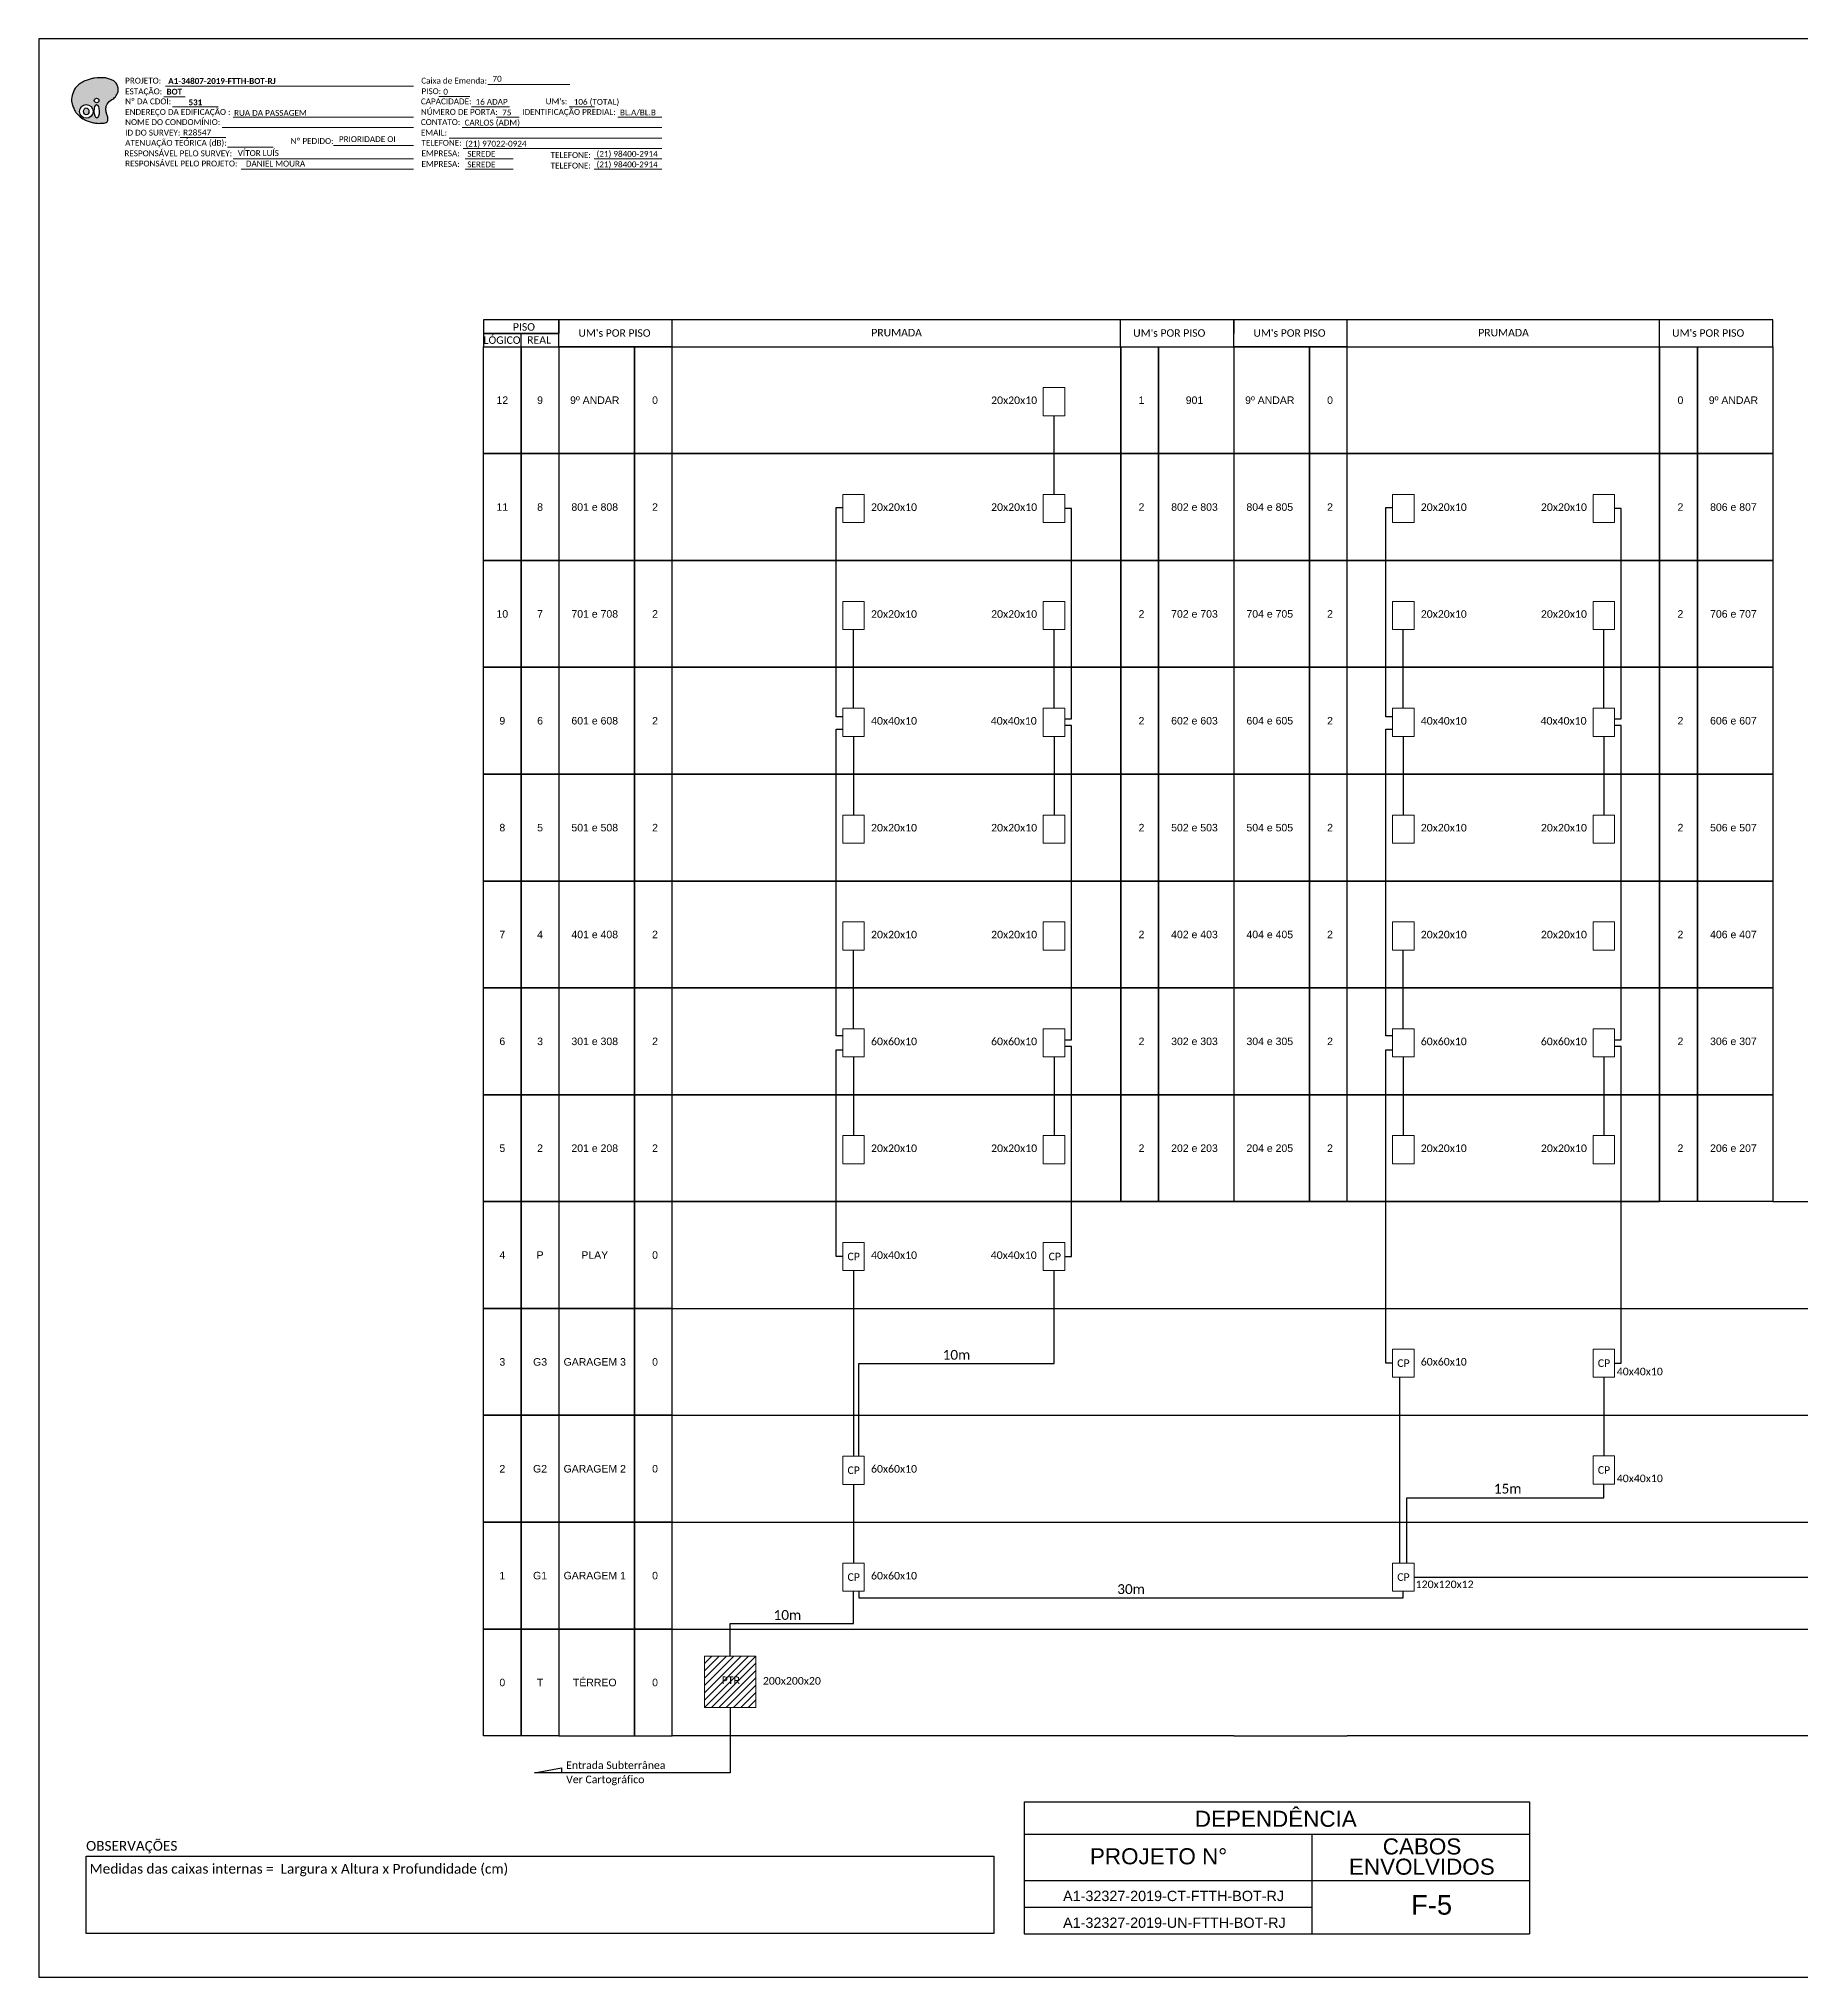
# Model space of a CAD drawing. Extents: x 1774 to 4535, y 448 to 1042.
# Drawn here: x 2735 to 3275, y 448 to 1042 of the extents above; entities that cross this region are included whole.
import ezdxf
from ezdxf.enums import TextEntityAlignment as Align

# ---------------------------------------------------------------- set-up
doc = ezdxf.new("R2010")
doc.units = 0
doc.layers.add('Notas', color=7, linetype='Continuous')
doc.styles.add('ARIAL', font='')
doc.styles.add('NORMOGRAFO', font='')
doc.styles.add('WMF-Calibri0', font='calibri.ttf')
doc.styles.add('WMF-Calibri1', font='calibrib.ttf')
doc.styles.get('ARIAL').set_extended_font_data('Arial')
doc.styles.get('NORMOGRAFO').set_extended_font_data('Arial')

# ---------------------------------------------------------------- blocks, each defined once
blk = doc.blocks.new('OI')
h = blk.add_hatch(color=40)
edge = h.paths.add_edge_path()
edge.add_spline(control_points=[(4.35, -0.67), (3.92, -0.99), (3.26, -1.5), (2.81, -2.59), (2.9, -3.5), (3.06, -4.27), (3.31, -4.85), (3.37, -5.39), (3.4, -5.88), (3.2, -6.4), (2.54, -6.61), (1.65, -6.63), (0.55, -6.67), (-0.56, -6.42), (-1.61, -6.14), (-2.77, -5.61), (-3.92, -4.77), (-4.89, -3.7), (-5.34, -2.65), (-5.6, -1.94), (-5.85, -0.96), (-5.71, 0.47), (-5.1, 2.02), (-4.14, 3.02), (-3.3, 3.61), (-2.37, 4.16), (-1.36, 4.44), (-0.56, 4.7), (0.79, 4.85), (2.24, 4.97), (3.79, 4.57), (4.67, 4.21), (5.44, 3.65), (5.76, 2.99), (6.03, 2.21), (6.01, 1.46), (5.72, 0.64), (5.31, 0.08), (4.88, -0.38), (4.51, -0.55), (4.35, -0.67)], knot_values=[0, 0, 0, 0, 1.60434, 2.417191, 3.427595, 4.282808, 4.776746, 5.304182, 5.888771, 6.258406, 6.858137, 7.79129, 8.986195, 10.124242, 11.187857, 12.242908, 13.953784, 15.414161, 16.515391, 17.349188, 17.675853, 19.552021, 21.515531, 22.568638, 23.63245, 24.621084, 25.782718, 26.745347, 27.142653, 29.870543, 31.004649, 31.921532, 32.709589, 33.801391, 34.042471, 35.192333, 35.971461, 36.628871, 37.254359, 37.836911, 37.836911, 37.836911, 37.836911], degree=3, periodic=1)
h.paths.add_polyline_path([(1.13, -0.87, -1), (-0.04, -0.87, -1)], flags=16)
edge = h.paths.add_edge_path(flags=16)
edge.add_ellipse((0.56, -3.59), major_axis=(-0.02, 1.71), ratio=0.361305, start_angle=0, end_angle=360)
h.paths.add_polyline_path([(-0.36, -3.62, -1), (-3.8, -3.62, -1)], flags=16)
edge = h.paths.add_edge_path(flags=0)
edge.add_ellipse((-2.08, -3.62), major_axis=(0, 0.885), ratio=0.758294, start_angle=0, end_angle=360)
at = {"color": 40}
for centre, radius in [((-2.08, -3.62), 1.72), ((0.54, -0.87), 0.587)]:
    blk.add_circle(centre, radius, dxfattribs=at)
blk.add_ellipse((-2.08, -3.62), major_axis=(0, 0.885), ratio=0.758294, start_param=-3.141592653589792, end_param=3.141592653589792, dxfattribs=at)
blk.add_ellipse((0.56, -3.59), major_axis=(-0.02, 1.71), ratio=0.361305, dxfattribs=at)
at = {"color": 40, "start_tangent": (-0.800898, -0.598801), "end_tangent": (-0.800898, -0.598801)}
blk.add_spline([(4.35, -0.67), (3.2, -1.78), (2.9, -2.54), (2.92, -3.55), (3.12, -4.38), (3.28, -4.85), (3.37, -5.37), (3.35, -5.95), (3.2, -6.29), (2.66, -6.55), (1.73, -6.63), (0.54, -6.62), (-0.58, -6.41), (-1.6, -6.11), (-2.56, -5.67), (-3.95, -4.67), (-4.89, -3.56), (-5.37, -2.56), (-5.64, -1.78), (-5.72, -1.46), (-5.63, 0.42), (-4.84, 2.22), (-4.13, 2.99), (-3.27, 3.62), (-2.4, 4.09), (-1.3, 4.47), (-0.37, 4.72), (0.02, 4.77), (2.75, 4.8), (3.85, 4.53), (4.69, 4.16), (5.31, 3.68), (5.85, 2.73), (5.93, 2.5), (5.94, 1.35), (5.67, 0.62), (5.29, 0.08), (4.84, -0.36), (4.35, -0.67)], degree=3, dxfattribs=at)
blk = doc.blocks.new('new block')
at = {"color": 7, "lineweight": 0}
for points in [[(38.38, -17.76), (44.92, -17.76)], [(38.89, -14.48), (114.86, -14.48)], [(122.66, -17.72), (132.14, -17.72)], [(137.7, -13.99), (162.84, -13.99)], [(41.04, -20.83), (54.98, -20.83)], [(132.71, -20.83), (144.33, -20.83)], [(162.65, -20.83), (170.32, -20.83)], [(56.2, -27.18), (114.86, -27.18)], [(59.61, -24.07), (114.86, -24.07)], [(129.82, -27.18), (191.05, -27.18)], [(140.29, -24.07), (147.24, -24.07)], [(177.47, -24.07), (191.02, -24.07)], [(43.36, -30.25), (57.3, -30.25)], [(57.89, -33.21), (71.84, -33.21)], [(90.34, -32.66), (114.84, -32.66)], [(125.78, -30.42), (191.05, -30.42)], [(130.07, -33.66), (191.05, -33.66)], [(59.61, -36.77), (114.86, -36.77)], [(62.1, -40.01), (114.86, -40.01)], [(130.68, -36.77), (145.48, -36.77)], [(130.68, -40.01), (145.48, -40.01)], [(170.28, -36.77), (191.05, -36.77)], [(170.28, -40.01), (191.05, -40.01)]]:
    blk.add_lwpolyline(points, dxfattribs=at)
at = {"color": 7, "xscale": 1.213923925163967, "yscale": 1.213923925163967, "zscale": 1.213923925163967, "rotation": 0.1532896023949059}
blk.add_blockref('OI', (17.09, -17.86), dxfattribs=at)
at = {"color": 7, "lineweight": 0, "style": 'WMF-Calibri0'}
for s, height, p in [('Caixa de Emenda:', 1.7927, (117.25, -13.74)), ('PROJETO:', 1.793, (26.49, -13.74)), ('ESTAÇÃO:', 1.793, (26.49, -17.02)), ('PISO:', 1.793, (117.32, -16.97)), ('Nº DA CDOI:', 1.7927, (26.49, -20.09)), ('ENDEREÇO DA EDIFICAÇÃO :', 1.7927, (26.49, -23.32)), ('CAPACIDADE:', 1.7927, (117.14, -20.09)), ('NÚMERO DE PORTA:', 1.7927, (117.14, -23.32)), ('IDENTIFICAÇÃO PREDIAL:', 1.7927, (148.22, -23.32)), ("UM's:", 1.793, (155.38, -20.09)), ('NOME DO CONDOMÍNIO:', 1.7927, (26.49, -26.44)), ('ID DO SURVEY:', 1.7927, (26.49, -29.67)), ('CONTATO:', 1.793, (117.14, -26.44)), ('EMAIL:', 1.793, (117.14, -29.67)), ('RESPONSÁVEL PELO SURVEY:', 1.7927, (26.25, -36.02)), ('ATENUAÇÃO TEÓRICA (dB):', 1.7927, (26.49, -32.79)), ('Nº PEDIDO:', 1.793, (77.2, -32.23)), ('TELEFONE:', 1.793, (117.32, -32.79)), ('EMPRESA:', 1.793, (117.32, -36.02)), ('TELEFONE:', 1.793, (156.92, -36.53)), ('RESPONSÁVEL PELO PROJETO:', 1.7927, (26.49, -39.13)), ('EMPRESA:', 1.793, (117.32, -39.26)), ('TELEFONE:', 1.793, (156.92, -39.76))]:
    blk.add_text(s, height=height, dxfattribs=at).set_placement(p)
at = {"color": 7, "lineweight": 0, "flags": 8}
for tag, p, style in [('CEOS-XX', (139.1, -13.15), 'WMF-Calibri0'), ('EST', (39.17, -17.11), 'WMF-Calibri1'), ('PROJ', (39.69, -13.83), 'WMF-Calibri1'), ('PISO_PTR', (124.01, -17.12), 'WMF-Calibri0'), ('LOGRADOURO', (59.87, -23.61), 'WMF-Calibri0'), ('CAPAC.', (133.88, -20.21), 'WMF-Calibri0'), ('N°', (142.07, -23.47), 'WMF-Calibri0'), ("UC'S", (164, -20.23), 'WMF-Calibri0'), ('N°PREDIO', (178.17, -23.47), 'WMF-Calibri0'), ('_ID_', (43.62, -29.64), 'WMF-Calibri0'), ('NOME_DO_COND.', (56.46, -26.72), 'WMF-Calibri0'), ('EMAIL', (126.49, -29.82), 'WMF-Calibri0'), ('NOME_DO_CONTATO', (130.53, -26.58), 'WMF-Calibri0'), ('O_POTEN', (59.29, -32.38), 'WMF-Calibri0'), ('RES_SURVEY', (61, -35.93), 'WMF-Calibri0'), ('TELEFONE', (130.77, -33.06), 'WMF-Calibri0'), ('EMP_RESP_SURVEY', (131.38, -36.17), 'WMF-Calibri0'), ('CONT_RESP_SURVEY', (170.99, -36.17), 'WMF-Calibri0'), ('RES_PROJ', (63.49, -39.17), 'WMF-Calibri0'), ('EMP_RESP_PROJ', (131.38, -39.41), 'WMF-Calibri0'), ('CONT_RESP_PROJ', (170.99, -39.41), 'WMF-Calibri0')]:
    blk.add_attdef(tag, p, '', height=1.79, dxfattribs=dict(at, style=style))
at = {"color": 7, "lineweight": 0, "style": 'WMF-Calibri1', "flags": 8}
blk.add_attdef("N° CDO'S", text='', height=1.79, dxfattribs=at).set_placement((48.01, -20.37), align=Align.CENTER)
at = {"style": 'WMF-Calibri0'}
blk.add_attdef('N_PEDIDO', (92, -31.67), '', height=1.8, dxfattribs=at)

msp = doc.modelspace()

# ---------------------------------------------------------------- hatches: boundary and pattern name
h = msp.add_hatch()
h.set_pattern_fill('ANSI31', color=1, scale=0.5, style=0)
h.set_pattern_definition([(45, (2499.347, -21.122), (-1.122532, 1.122532), [])])
h.paths.add_polyline_path([(2954.83, 546.6), (2939.02, 546.6), (2939.02, 530.8), (2954.83, 530.8)])
h.paths.add_polyline_path([(2944.06, 537.43), (2950.42, 537.43), (2950.42, 540.9), (2944.06, 540.9)], flags=24)

# ---------------------------------------------------------------- linework, layer by layer
for points in [[(2734.98, 448.18), (3573.55, 448.18), (3573.55, 1042.18), (2734.98, 1042.18), (2734.98, 448.18)], [(2882.88, 947.8), (2882.88, 951.91)], [(2894.45, 947.8), (3101.37, 947.8), (3101.37, 956.02), (2894.45, 956.02), (2894.45, 956.02), (2894.45, 951.91)], [(2929.17, 947.8), (2929.17, 956.02)], [(3066.64, 947.8), (3066.64, 956.02)], [(3101.37, 947.8), (3266.58, 947.8), (3266.58, 956.02), (3101.37, 956.02), (3101.37, 956.02), (3101.37, 951.91)], [(3136.09, 947.8), (3136.09, 956.02)], [(3231.84, 947.8), (3231.84, 956.02)], [(3046.22, 902.53), (3046.22, 926.65)], [(2981.43, 834.35), (2979.43, 834.35), (2979.43, 898.56), (2981.43, 898.56)], [(3049.53, 833.78), (3051.53, 833.78), (3051.53, 898.22), (3049.53, 898.22)], [(3149.96, 834.35), (3147.96, 834.35), (3147.96, 898.56), (3149.96, 898.56)], [(3218.06, 833.78), (3220.06, 833.78), (3220.06, 898.22), (3218.06, 898.22)], [(2984.74, 837.04), (2984.74, 861.16)], [(3046.22, 837.04), (3046.22, 861.16)], [(3153.28, 837.04), (3153.28, 861.16)], [(3214.75, 837.04), (3214.75, 861.16)], [(3049.53, 735.46), (3051.53, 735.46), (3051.53, 831.74), (3049.53, 831.74)], [(3218.06, 735.46), (3220.06, 735.46), (3220.06, 831.74), (3218.06, 831.74)], [(2981.43, 736.65), (2979.43, 736.65), (2979.43, 830.62), (2981.43, 830.62)], [(2984.74, 828.42), (2984.74, 804.3)], [(3046.22, 828.42), (3046.22, 804.3)], [(3149.96, 736.65), (3147.96, 736.65), (3147.96, 830.62), (3149.96, 830.62)], [(3153.28, 828.42), (3153.28, 804.3)], [(3214.75, 828.42), (3214.75, 804.3)], [(2984.74, 738.81), (2984.74, 762.93)], [(3153.28, 738.81), (3153.28, 762.93)], [(2981.43, 669.01), (2979.43, 669.01), (2979.43, 732.34), (2981.43, 732.34)], [(3049.53, 669.01), (3051.53, 669.01), (3051.53, 733.39), (3049.53, 733.39)], [(3149.96, 636.34), (3147.96, 636.34), (3147.96, 732.34), (3149.96, 732.34)], [(3218.06, 636.34), (3220.06, 636.34), (3220.06, 733.39), (3218.06, 733.39)], [(2984.74, 730.19), (2984.74, 706.07)], [(3046.22, 730.19), (3046.22, 706.07)], [(3153.28, 730.19), (3153.28, 706.07)], [(3214.75, 730.19), (3214.75, 706.07)], [(2929.17, 653.1), (2929.17, 685.85), (3066.65, 685.85)], [(3066.65, 685.85), (3078.23, 685.85)], [(3078.23, 685.85), (3101.37, 685.85)], [(3124.52, 685.85), (3101.37, 685.85)], [(3136.09, 685.85), (3124.52, 685.85)], [(3136.09, 685.85), (3231.86, 685.85)], [(3266.58, 685.85), (3303.82, 685.85)], [(2984.74, 664.7), (2984.74, 607.83)], [(2986.4, 607.83), (2986.4, 636.27), (3046.22, 636.27), (3046.22, 664.7)], [(2929.17, 620.36), (2929.17, 653.1)], [(2929.17, 653.1), (3447.4, 653.1)], [(3152.14, 632.03), (3152.14, 575.09)], [(3214.75, 632.03), (3214.75, 607.91)], [(2929.17, 587.62), (2929.17, 620.36)], [(2929.17, 620.36), (3447.4, 620.36)], [(2984.74, 599.21), (2984.74, 575.09)], [(3154.38, 575.09), (3154.38, 595.09), (3214.75, 595.09), (3214.75, 599.29)], [(2929.17, 554.87), (2929.17, 587.62)], [(2929.17, 587.62), (3447.4, 587.62)], [(3156.59, 570.78), (3379.49, 570.78)], [(2946.92, 546.6), (2946.92, 556.6), (2984.74, 556.6), (2984.74, 566.47)], [(2986.4, 566.47), (2986.4, 564.47), (3153.28, 564.47), (3153.28, 566.47)], [(3066.65, 522.13), (2929.17, 522.13), (2929.17, 554.87)], [(2929.17, 554.87), (3447.4, 554.87)], [(2946.92, 530.8), (2946.92, 510.8), (2886.92, 510.8), (2895.18, 512.38), (2895.18, 510.8)], [(3078.23, 522.13), (3066.65, 522.13)], [(3101.37, 522.13), (3078.23, 522.13)], [(3101.37, 522.13), (3124.52, 522.13)], [(3124.52, 522.13), (3136.09, 522.13)], [(3447.4, 522.13), (3136.09, 522.13)]]:
    msp.add_lwpolyline(points)
for points in [[(2871.31, 951.91), (2894.45, 951.91), (2894.45, 956.02), (2871.31, 956.02)], [(2871.31, 947.8), (2894.45, 947.8), (2894.45, 951.91), (2871.31, 951.91)], [(2871.31, 947.8), (2882.88, 947.8), (2882.88, 915.05), (2871.31, 915.05)], [(2882.88, 947.8), (2894.45, 947.8), (2894.45, 915.05), (2882.88, 915.05)], [(2917.6, 947.8), (2894.45, 947.8), (2894.45, 915.05), (2917.6, 915.05)], [(2929.17, 947.8), (2917.6, 947.8), (2917.6, 915.05), (2929.17, 915.05)], [(2929.17, 947.8), (3066.65, 947.8), (3066.65, 915.05), (2929.17, 915.05)], [(3066.65, 947.8), (3078.23, 947.8), (3078.23, 915.05), (3066.65, 915.05)], [(3078.23, 947.8), (3101.37, 947.8), (3101.37, 915.05), (3078.23, 915.05)], [(3124.52, 947.8), (3101.37, 947.8), (3101.37, 915.05), (3124.52, 915.05)], [(3136.09, 947.8), (3124.52, 947.8), (3124.52, 915.05), (3136.09, 915.05)], [(3136.09, 947.8), (3231.86, 947.8), (3231.86, 915.05), (3136.09, 915.05)], [(3231.86, 947.8), (3243.43, 947.8), (3243.43, 915.05), (3231.86, 915.05)], [(3243.43, 947.8), (3266.58, 947.8), (3266.58, 915.05), (3243.43, 915.05)], [(2871.31, 915.05), (2882.88, 915.05), (2882.88, 882.31), (2871.31, 882.31)], [(2882.88, 915.05), (2894.45, 915.05), (2894.45, 882.31), (2882.88, 882.31)], [(2917.6, 915.05), (2894.45, 915.05), (2894.45, 882.31), (2917.6, 882.31)], [(2929.17, 915.05), (2917.6, 915.05), (2917.6, 882.31), (2929.17, 882.31)], [(2929.17, 915.05), (3066.65, 915.05), (3066.65, 882.31), (2929.17, 882.31)], [(3066.65, 915.05), (3078.23, 915.05), (3078.23, 882.31), (3066.65, 882.31)], [(3078.23, 915.05), (3101.37, 915.05), (3101.37, 882.31), (3078.23, 882.31)], [(3124.52, 915.05), (3101.37, 915.05), (3101.37, 882.31), (3124.52, 882.31)], [(3136.09, 915.05), (3124.52, 915.05), (3124.52, 882.31), (3136.09, 882.31)], [(3136.09, 915.05), (3231.86, 915.05), (3231.86, 882.31), (3136.09, 882.31)], [(3231.86, 915.05), (3243.43, 915.05), (3243.43, 882.31), (3231.86, 882.31)], [(3243.43, 915.05), (3266.58, 915.05), (3266.58, 882.31), (3243.43, 882.31)], [(2871.31, 882.31), (2882.88, 882.31), (2882.88, 849.57), (2871.31, 849.57)], [(2882.88, 882.31), (2894.45, 882.31), (2894.45, 849.57), (2882.88, 849.57)], [(2917.6, 882.31), (2894.45, 882.31), (2894.45, 849.57), (2917.6, 849.57)], [(2929.17, 882.31), (2917.6, 882.31), (2917.6, 849.57), (2929.17, 849.57)], [(2929.17, 882.31), (3066.65, 882.31), (3066.65, 849.57), (2929.17, 849.57)], [(3066.65, 882.31), (3078.23, 882.31), (3078.23, 849.57), (3066.65, 849.57)], [(3078.23, 882.31), (3101.37, 882.31), (3101.37, 849.57), (3078.23, 849.57)], [(3124.52, 882.31), (3101.37, 882.31), (3101.37, 849.57), (3124.52, 849.57)], [(3136.09, 882.31), (3124.52, 882.31), (3124.52, 849.57), (3136.09, 849.57)], [(3136.09, 882.31), (3231.86, 882.31), (3231.86, 849.57), (3136.09, 849.57)], [(3231.86, 882.31), (3243.43, 882.31), (3243.43, 849.57), (3231.86, 849.57)], [(3243.43, 882.31), (3266.58, 882.31), (3266.58, 849.57), (3243.43, 849.57)], [(2871.31, 849.57), (2882.88, 849.57), (2882.88, 816.82), (2871.31, 816.82)], [(2882.88, 849.57), (2894.45, 849.57), (2894.45, 816.82), (2882.88, 816.82)], [(2917.6, 849.57), (2894.45, 849.57), (2894.45, 816.82), (2917.6, 816.82)], [(2929.17, 849.57), (2917.6, 849.57), (2917.6, 816.82), (2929.17, 816.82)], [(2929.17, 849.57), (3066.65, 849.57), (3066.65, 816.82), (2929.17, 816.82)], [(3066.65, 849.57), (3078.23, 849.57), (3078.23, 816.82), (3066.65, 816.82)], [(3078.23, 849.57), (3101.37, 849.57), (3101.37, 816.82), (3078.23, 816.82)], [(3124.52, 849.57), (3101.37, 849.57), (3101.37, 816.82), (3124.52, 816.82)], [(3136.09, 849.57), (3124.52, 849.57), (3124.52, 816.82), (3136.09, 816.82)], [(3136.09, 849.57), (3231.86, 849.57), (3231.86, 816.82), (3136.09, 816.82)], [(3231.86, 849.57), (3243.43, 849.57), (3243.43, 816.82), (3231.86, 816.82)], [(3243.43, 849.57), (3266.58, 849.57), (3266.58, 816.82), (3243.43, 816.82)], [(2871.31, 816.82), (2882.88, 816.82), (2882.88, 784.08), (2871.31, 784.08)], [(2882.88, 816.82), (2894.45, 816.82), (2894.45, 784.08), (2882.88, 784.08)], [(2917.6, 816.82), (2894.45, 816.82), (2894.45, 784.08), (2917.6, 784.08)], [(2929.17, 816.82), (2917.6, 816.82), (2917.6, 784.08), (2929.17, 784.08)], [(2929.17, 816.82), (3066.65, 816.82), (3066.65, 784.08), (2929.17, 784.08)], [(3066.65, 816.82), (3078.23, 816.82), (3078.23, 784.08), (3066.65, 784.08)], [(3078.23, 816.82), (3101.37, 816.82), (3101.37, 784.08), (3078.23, 784.08)], [(3124.52, 816.82), (3101.37, 816.82), (3101.37, 784.08), (3124.52, 784.08)], [(3136.09, 816.82), (3124.52, 816.82), (3124.52, 784.08), (3136.09, 784.08)], [(3136.09, 816.82), (3231.86, 816.82), (3231.86, 784.08), (3136.09, 784.08)], [(3231.86, 816.82), (3243.43, 816.82), (3243.43, 784.08), (3231.86, 784.08)], [(3243.43, 816.82), (3266.58, 816.82), (3266.58, 784.08), (3243.43, 784.08)], [(2871.31, 784.08), (2882.88, 784.08), (2882.88, 751.34), (2871.31, 751.34)], [(2882.88, 784.08), (2894.45, 784.08), (2894.45, 751.34), (2882.88, 751.34)], [(2917.6, 784.08), (2894.45, 784.08), (2894.45, 751.34), (2917.6, 751.34)], [(2929.17, 784.08), (2917.6, 784.08), (2917.6, 751.34), (2929.17, 751.34)], [(2929.17, 784.08), (3066.65, 784.08), (3066.65, 751.34), (2929.17, 751.34)], [(3066.65, 784.08), (3078.23, 784.08), (3078.23, 751.34), (3066.65, 751.34)], [(3078.23, 784.08), (3101.37, 784.08), (3101.37, 751.34), (3078.23, 751.34)], [(3124.52, 784.08), (3101.37, 784.08), (3101.37, 751.34), (3124.52, 751.34)], [(3136.09, 784.08), (3124.52, 784.08), (3124.52, 751.34), (3136.09, 751.34)], [(3136.09, 784.08), (3231.86, 784.08), (3231.86, 751.34), (3136.09, 751.34)], [(3231.86, 784.08), (3243.43, 784.08), (3243.43, 751.34), (3231.86, 751.34)], [(3243.43, 784.08), (3266.58, 784.08), (3266.58, 751.34), (3243.43, 751.34)], [(2871.31, 751.34), (2882.88, 751.34), (2882.88, 718.59), (2871.31, 718.59)], [(2882.88, 751.34), (2894.45, 751.34), (2894.45, 718.59), (2882.88, 718.59)], [(2917.6, 751.34), (2894.45, 751.34), (2894.45, 718.59), (2917.6, 718.59)], [(2929.17, 751.34), (2917.6, 751.34), (2917.6, 718.59), (2929.17, 718.59)], [(2929.17, 751.34), (3066.65, 751.34), (3066.65, 718.59), (2929.17, 718.59)], [(3066.65, 751.34), (3078.23, 751.34), (3078.23, 718.59), (3066.65, 718.59)], [(3078.23, 751.34), (3101.37, 751.34), (3101.37, 718.59), (3078.23, 718.59)], [(3124.52, 751.34), (3101.37, 751.34), (3101.37, 718.59), (3124.52, 718.59)], [(3136.09, 751.34), (3124.52, 751.34), (3124.52, 718.59), (3136.09, 718.59)], [(3136.09, 751.34), (3231.86, 751.34), (3231.86, 718.59), (3136.09, 718.59)], [(3231.86, 751.34), (3243.43, 751.34), (3243.43, 718.59), (3231.86, 718.59)], [(3243.43, 751.34), (3266.58, 751.34), (3266.58, 718.59), (3243.43, 718.59)], [(2871.31, 718.59), (2882.88, 718.59), (2882.88, 685.85), (2871.31, 685.85)], [(2882.88, 718.59), (2894.45, 718.59), (2894.45, 685.85), (2882.88, 685.85)], [(2917.6, 718.59), (2894.45, 718.59), (2894.45, 685.85), (2917.6, 685.85)], [(2929.17, 718.59), (2917.6, 718.59), (2917.6, 685.85), (2929.17, 685.85)], [(2929.17, 718.59), (3066.65, 718.59), (3066.65, 685.85), (2929.17, 685.85)], [(3066.65, 718.59), (3078.23, 718.59), (3078.23, 685.85), (3066.65, 685.85)], [(3078.23, 718.59), (3101.37, 718.59), (3101.37, 685.85), (3078.23, 685.85)], [(3124.52, 718.59), (3101.37, 718.59), (3101.37, 685.85), (3124.52, 685.85)], [(3136.09, 718.59), (3124.52, 718.59), (3124.52, 685.85), (3136.09, 685.85)], [(3136.09, 718.59), (3231.86, 718.59), (3231.86, 685.85), (3136.09, 685.85)], [(3231.86, 718.59), (3243.43, 718.59), (3243.43, 685.85), (3231.86, 685.85)], [(3243.43, 718.59), (3266.58, 718.59), (3266.58, 685.85), (3243.43, 685.85)], [(2871.31, 685.85), (2882.88, 685.85), (2882.88, 653.1), (2871.31, 653.1)], [(2882.88, 685.85), (2894.45, 685.85), (2894.45, 653.1), (2882.88, 653.1)], [(2917.6, 685.85), (2894.45, 685.85), (2894.45, 653.1), (2917.6, 653.1)], [(2929.17, 685.85), (2917.6, 685.85), (2917.6, 653.1), (2929.17, 653.1)], [(2871.31, 653.1), (2882.88, 653.1), (2882.88, 620.36), (2871.31, 620.36)], [(2882.88, 653.1), (2894.45, 653.1), (2894.45, 620.36), (2882.88, 620.36)], [(2917.6, 653.1), (2894.45, 653.1), (2894.45, 620.36), (2917.6, 620.36)], [(2929.17, 653.1), (2917.6, 653.1), (2917.6, 620.36), (2929.17, 620.36)], [(2871.31, 620.36), (2882.88, 620.36), (2882.88, 587.62), (2871.31, 587.62)], [(2882.88, 620.36), (2894.45, 620.36), (2894.45, 587.62), (2882.88, 587.62)], [(2917.6, 620.36), (2894.45, 620.36), (2894.45, 587.62), (2917.6, 587.62)], [(2929.17, 620.36), (2917.6, 620.36), (2917.6, 587.62), (2929.17, 587.62)], [(2871.31, 587.62), (2882.88, 587.62), (2882.88, 554.87), (2871.31, 554.87)], [(2882.88, 587.62), (2894.45, 587.62), (2894.45, 554.87), (2882.88, 554.87)], [(2917.6, 587.62), (2894.45, 587.62), (2894.45, 554.87), (2917.6, 554.87)], [(2929.17, 587.62), (2917.6, 587.62), (2917.6, 554.87), (2929.17, 554.87)], [(2871.31, 554.87), (2882.88, 554.87), (2882.88, 522.13), (2871.31, 522.13)], [(2882.88, 554.87), (2894.45, 554.87), (2894.45, 522.13), (2882.88, 522.13)], [(2917.6, 554.87), (2894.45, 554.87), (2894.45, 522.13), (2917.6, 522.13)], [(2929.17, 554.87), (2917.6, 554.87), (2917.6, 522.13), (2929.17, 522.13)]]:
    msp.add_lwpolyline(points, close=True)
at = {"color": 0, "lineweight": 0}
for points in [[(3049.53, 935.27), (3042.9, 935.27), (3042.9, 926.65), (3049.53, 926.65)], [(2981.43, 902.53), (2988.05, 902.53), (2988.05, 893.91), (2981.43, 893.91)], [(3049.53, 902.53), (3042.9, 902.53), (3042.9, 893.91), (3049.53, 893.91)], [(3149.96, 902.53), (3156.59, 902.53), (3156.59, 893.91), (3149.96, 893.91)], [(3218.06, 902.53), (3211.44, 902.53), (3211.44, 893.91), (3218.06, 893.91)], [(2981.43, 869.78), (2988.05, 869.78), (2988.05, 861.16), (2981.43, 861.16)], [(3049.53, 869.78), (3042.9, 869.78), (3042.9, 861.16), (3049.53, 861.16)], [(3149.96, 869.78), (3156.59, 869.78), (3156.59, 861.16), (3149.96, 861.16)], [(3218.06, 869.78), (3211.44, 869.78), (3211.44, 861.16), (3218.06, 861.16)], [(2981.43, 804.3), (2988.05, 804.3), (2988.05, 795.68), (2981.43, 795.68)], [(3049.53, 804.3), (3042.9, 804.3), (3042.9, 795.68), (3049.53, 795.68)], [(3149.96, 804.3), (3156.59, 804.3), (3156.59, 795.68), (3149.96, 795.68)], [(3218.06, 804.3), (3211.44, 804.3), (3211.44, 795.68), (3218.06, 795.68)], [(2981.43, 771.55), (2988.05, 771.55), (2988.05, 762.93), (2981.43, 762.93)], [(3049.53, 771.55), (3042.9, 771.55), (3042.9, 762.93), (3049.53, 762.93)], [(3149.96, 771.55), (3156.59, 771.55), (3156.59, 762.93), (3149.96, 762.93)], [(3218.06, 771.55), (3211.44, 771.55), (3211.44, 762.93), (3218.06, 762.93)], [(2981.43, 706.07), (2988.05, 706.07), (2988.05, 697.45), (2981.43, 697.45)], [(3049.53, 706.07), (3042.9, 706.07), (3042.9, 697.45), (3049.53, 697.45)], [(3149.96, 706.07), (3156.59, 706.07), (3156.59, 697.45), (3149.96, 697.45)], [(3218.06, 706.07), (3211.44, 706.07), (3211.44, 697.45), (3218.06, 697.45)], [(2981.43, 607.83), (2988.05, 607.83), (2988.05, 599.21), (2981.43, 599.21)], [(2981.43, 575.09), (2988.05, 575.09), (2988.05, 566.47), (2981.43, 566.47)]]:
    msp.add_lwpolyline(points, close=True, dxfattribs=at)
at = {"color": 1, "lineweight": 0}
for points in [[(2981.43, 837.04), (2988.05, 837.04), (2988.05, 828.42), (2981.43, 828.42)], [(3049.53, 837.04), (3042.9, 837.04), (3042.9, 828.42), (3049.53, 828.42)], [(3149.96, 837.04), (3156.59, 837.04), (3156.59, 828.42), (3149.96, 828.42)], [(3218.06, 837.04), (3211.44, 837.04), (3211.44, 828.42), (3218.06, 828.42)], [(2981.43, 738.81), (2988.05, 738.81), (2988.05, 730.19), (2981.43, 730.19)], [(3049.53, 738.81), (3042.9, 738.81), (3042.9, 730.19), (3049.53, 730.19)], [(3149.96, 738.81), (3156.59, 738.81), (3156.59, 730.19), (3149.96, 730.19)], [(3218.06, 738.81), (3211.44, 738.81), (3211.44, 730.19), (3218.06, 730.19)], [(2981.43, 673.32), (2988.05, 673.32), (2988.05, 664.7), (2981.43, 664.7)], [(3049.53, 673.32), (3042.9, 673.32), (3042.9, 664.7), (3049.53, 664.7)], [(2939.02, 546.6), (2954.83, 546.6), (2954.83, 530.8), (2939.02, 530.8)]]:
    msp.add_lwpolyline(points, close=True, dxfattribs=at)
at = {"color": 7, "lineweight": 0}
for points in [[(3149.96, 640.65), (3156.59, 640.65), (3156.59, 632.03), (3149.96, 632.03)], [(3211.44, 640.65), (3218.06, 640.65), (3218.06, 632.03), (3211.44, 632.03)], [(3211.44, 607.91), (3218.06, 607.91), (3218.06, 599.29), (3211.44, 599.29)], [(3149.96, 575.09), (3156.59, 575.09), (3156.59, 566.47), (3149.96, 566.47)]]:
    msp.add_lwpolyline(points, close=True, dxfattribs=at)
at = {"color": 1}
msp.add_lwpolyline([(3037.06, 501.9), (3037.06, 461.47)], dxfattribs=at)
at = {"color": 0}
msp.add_lwpolyline([(2749.51, 485.31), (3027.76, 485.31), (3027.76, 461.6), (2749.51, 461.6)], close=True, dxfattribs=at)
at = {"layer": 'Notas', "color": 1}
for p, q in [((3037.06, 501.9), (3192.01, 501.9)), ((3192.01, 501.9), (3192.01, 461.47)), ((3037.06, 491.99), (3192.01, 491.99)), ((3125.26, 491.99), (3125.26, 461.47)), ((3037.06, 477.81), (3125.26, 477.81)), ((3125.26, 477.81), (3192.01, 477.81)), ((3037.06, 469.67), (3125.26, 469.67)), ((3037.06, 461.47), (3192.01, 461.47))]:
    msp.add_line(p, q, dxfattribs=at)

# ---------------------------------------------------------------- block references
ref = msp.add_blockref('new block', (2734.98, 1042.18))
ref.add_attrib('PROJ', 'A1-34807-2019-FTTH-BOT-RJ ', (2774.67, 1028.34), dxfattribs={"color": 7, "lineweight": 0, "height": 1.7927, "style": 'WMF-Calibri1', "flags": 8})
ref.add_attrib('EST', 'BOT', (2774.15, 1025.06), dxfattribs={"color": 7, "lineweight": 0, "height": 1.793, "style": 'WMF-Calibri1', "flags": 8})
ref.add_attrib("N° CDO'S", '531', dxfattribs={"color": 7, "lineweight": 0, "height": 1.793, "style": 'WMF-Calibri1', "flags": 8}).set_placement((2782.99, 1021.8), align=Align.CENTER)
ref.add_attrib('LOGRADOURO', 'RUA DA PASSAGEM', (2794.85, 1018.57), dxfattribs={"color": 7, "lineweight": 0, "height": 1.7927, "style": 'WMF-Calibri0', "flags": 8})
ref.add_attrib('_ID_', ' R28547', (2778.6, 1012.54), dxfattribs={"color": 7, "lineweight": 0, "height": 1.793, "style": 'WMF-Calibri0', "flags": 8})
ref.add_attrib('N_PEDIDO', 'PRIORIDADE OI', (2826.98, 1010.51), dxfattribs={"height": 1.8, "style": 'WMF-Calibri0'})
ref.add_attrib('RES_SURVEY', 'VÍTOR LUÍS', (2795.99, 1006.25), dxfattribs={"color": 7, "lineweight": 0, "height": 1.793, "style": 'WMF-Calibri0', "flags": 8})
ref.add_attrib('RES_PROJ', 'DANIEL MOURA', (2798.48, 1003.01), dxfattribs={"color": 7, "lineweight": 0, "height": 1.7927, "style": 'WMF-Calibri0', "flags": 8})
ref.add_attrib('CEOS-XX', '70', (2874.08, 1029.02), dxfattribs={"color": 7, "lineweight": 0, "height": 1.793, "style": 'WMF-Calibri0', "flags": 8})
ref.add_attrib('PISO_PTR', '0', (2858.99, 1025.05), dxfattribs={"color": 7, "lineweight": 0, "height": 1.79, "style": 'WMF-Calibri0', "flags": 8})
ref.add_attrib('CAPAC.', '16 ADAP', (2868.87, 1021.96), dxfattribs={"color": 7, "lineweight": 0, "height": 1.793, "style": 'WMF-Calibri0', "flags": 8})
ref.add_attrib("UC'S", '106 (TOTAL)', (2898.98, 1021.94), dxfattribs={"color": 7, "lineweight": 0, "height": 1.7927, "style": 'WMF-Calibri0', "flags": 8})
ref.add_attrib('N°PREDIO', 'BL.A/BL.B', (2913.15, 1018.7), dxfattribs={"color": 7, "lineweight": 0, "height": 1.793, "style": 'WMF-Calibri0', "flags": 8})
ref.add_attrib('N°', '75', (2877.05, 1018.7), dxfattribs={"color": 7, "lineweight": 0, "height": 1.793, "style": 'WMF-Calibri0', "flags": 8})
ref.add_attrib('NOME_DO_CONTATO', 'CARLOS (ADM)', (2865.51, 1015.59), dxfattribs={"color": 7, "lineweight": 0, "height": 1.7927, "style": 'WMF-Calibri0', "flags": 8})
ref.add_attrib('TELEFONE', '(21) 97022-0924', (2865.76, 1009.12), dxfattribs={"color": 7, "lineweight": 0, "height": 1.7927, "style": 'WMF-Calibri0', "flags": 8})
ref.add_attrib('EMP_RESP_SURVEY', 'SEREDE', (2866.36, 1006.01), dxfattribs={"color": 7, "lineweight": 0, "height": 1.793, "style": 'WMF-Calibri0', "flags": 8})
ref.add_attrib('EMP_RESP_PROJ', 'SEREDE', (2866.36, 1002.77), dxfattribs={"color": 7, "lineweight": 0, "height": 1.793, "style": 'WMF-Calibri0', "flags": 8})
ref.add_attrib('CONT_RESP_PROJ', '(21) 98400-2914', (2905.97, 1002.77), dxfattribs={"color": 7, "lineweight": 0, "height": 1.7927, "style": 'WMF-Calibri0', "flags": 8})
ref.add_attrib('CONT_RESP_SURVEY', '(21) 98400-2914', (2905.97, 1006.01), dxfattribs={"color": 7, "lineweight": 0, "height": 1.7927, "style": 'WMF-Calibri0', "flags": 8})

# ---------------------------------------------------------------- texts
at = {"style": 'WMF-Calibri0'}
for s, height, p in [('  LÓGICO', 2.3, (2869.72, 948.69)), ('     PISO', 2.3, (2876.27, 952.72)), ('    REAL', 2.3, (2881.48, 948.74)), ("UM's POR PISO", 2.3, (2900.41, 950.86)), ('PRUMADA', 2.3, (2990.19, 950.98)), ("UM's POR PISO", 2.3, (3070.47, 950.86)), ("UM's POR PISO", 2.3, (3107.33, 950.86)), ('PRUMADA', 2.3, (3176.25, 950.98)), ("UM's POR PISO", 2.3, (3235.68, 950.86)), ('20x20x10', 2.317, (3026.93, 930.24)), ('20x20x10', 2.317, (2990.11, 897.5)), ('20x20x10', 2.317, (3026.93, 897.5)), ('20x20x10', 2.317, (3158.64, 897.5)), ('20x20x10', 2.317, (3195.46, 897.5)), ('20x20x10', 2.317, (2990.11, 864.75)), ('20x20x10', 2.317, (3026.93, 864.75)), ('20x20x10', 2.317, (3158.64, 864.75)), ('20x20x10', 2.317, (3195.46, 864.75)), ('40x40x10', 2.317, (2990.11, 832.01)), ('40x40x10', 2.317, (3026.81, 832.01)), ('40x40x10', 2.317, (3158.64, 832.01)), ('40x40x10', 2.317, (3195.35, 832.01)), ('20x20x10', 2.317, (2990.11, 799.27)), ('20x20x10', 2.317, (3026.93, 799.27)), ('20x20x10', 2.317, (3158.64, 799.27)), ('20x20x10', 2.317, (3195.46, 799.27)), ('20x20x10', 2.317, (2990.11, 766.52)), ('20x20x10', 2.317, (3026.93, 766.52)), ('20x20x10', 2.317, (3158.64, 766.52)), ('20x20x10', 2.317, (3195.46, 766.52)), ('60x60x10', 2.317, (2990.11, 733.78)), ('60x60x10', 2.317, (3026.91, 733.78)), ('60x60x10', 2.317, (3158.64, 733.78)), ('60x60x10', 2.317, (3195.45, 733.78)), ('20x20x10', 2.317, (2990.11, 701.04)), ('20x20x10', 2.317, (3026.93, 701.04)), ('20x20x10', 2.317, (3158.64, 701.04)), ('20x20x10', 2.317, (3195.46, 701.04)), ('CP', 2.317, (2982.9, 667.87)), ('40x40x10', 2.317, (2990.11, 668.29)), ('40x40x10', 2.317, (3026.81, 668.29)), ('CP', 2.317, (3044.56, 667.87)), ('10m', 3, (3012.06, 637.4)), ('CP', 2.317, (3151.43, 635.2)), ('60x60x10', 2.317, (3158.64, 635.62)), ('CP', 2.317, (3212.91, 635.2)), ('40x40x10', 2.317, (3218.73, 632.63)), ('CP', 2.317, (2982.9, 602.38)), ('60x60x10', 2.317, (2990.11, 602.8)), ('CP', 2.317, (3212.91, 602.46)), ('40x40x10', 2.317, (3218.73, 599.88)), ('15m', 3, (3181.03, 596.4)), ('CP', 2.317, (2982.9, 569.64)), ('60x60x10', 2.317, (2990.11, 570.06)), ('CP', 2.317, (3151.43, 569.64)), ('30m', 3, (3065.59, 565.61)), ('120x120x12', 2.317, (3157.07, 567.41)), ('10m', 3, (2960.24, 557.68)), ('PTR', 2.317, (2944.34, 538.02)), ('200x200x20', 2.317, (2956.96, 537.84)), ('Entrada Subterrânea', 2.317, (2896.65, 511.99)), ('Ver Cartográfico', 2.317, (2896.65, 507.64)), ('OBSERVAÇÕES', 3, (2749.49, 486.93))]:
    msp.add_text(s, height=height, dxfattribs=at).set_placement(p)
at = {"style": 'ARIAL'}
for s, p in [('12', (2877.09, 931.43)), ('9', (2888.66, 931.43)), ('9º ANDAR', (2905.42, 931.43)), ('0', (2923.9, 931.43)), ('901', (3089.27, 931.43)), ('9º ANDAR', (3112.35, 931.43)), ('0', (3130.82, 931.43)), ('0', (3238.24, 931.43)), ('9º ANDAR', (3254.48, 931.43)), ('1', (3073.03, 931.43)), ('11', (2877.09, 898.68)), ('8', (2888.66, 898.68)), ('801 e 808', (2905.42, 898.68)), ('2', (2923.9, 898.68)), ('2', (3073.03, 898.68)), ('802 e 803', (3089.27, 898.68)), ('804 e 805', (3112.35, 898.68)), ('2', (3130.82, 898.68)), ('2', (3238.24, 898.68)), ('806 e 807', (3254.48, 898.68)), ('10', (2877.09, 865.94)), ('7', (2888.66, 865.94)), ('701 e 708', (2905.42, 865.94)), ('2', (2923.9, 865.94)), ('2', (3073.03, 865.94)), ('702 e 703', (3089.27, 865.94)), ('704 e 705', (3112.35, 865.94)), ('2', (3130.82, 865.94)), ('2', (3238.24, 865.94)), ('706 e 707', (3254.48, 865.94)), ('9', (2877.09, 833.2)), ('6', (2888.66, 833.2)), ('601 e 608', (2905.42, 833.2)), ('2', (2923.9, 833.2)), ('2', (3073.03, 833.2)), ('602 e 603', (3089.27, 833.2)), ('604 e 605', (3112.35, 833.2)), ('2', (3130.82, 833.2)), ('2', (3238.24, 833.2)), ('606 e 607', (3254.48, 833.2)), ('8', (2877.09, 800.45)), ('5', (2888.66, 800.45)), ('501 e 508', (2905.42, 800.45)), ('2', (2923.9, 800.45)), ('2', (3073.03, 800.45)), ('502 e 503', (3089.27, 800.45)), ('504 e 505', (3112.35, 800.45)), ('2', (3130.82, 800.45)), ('2', (3238.24, 800.45)), ('506 e 507', (3254.48, 800.45)), ('7', (2877.09, 767.71)), ('4', (2888.66, 767.71)), ('401 e 408', (2905.42, 767.71)), ('2', (2923.9, 767.71)), ('2', (3073.03, 767.71)), ('402 e 403', (3089.27, 767.71)), ('404 e 405', (3112.35, 767.71)), ('2', (3130.82, 767.71)), ('2', (3238.24, 767.71)), ('406 e 407', (3254.48, 767.71)), ('6', (2877.09, 734.96)), ('3', (2888.66, 734.96)), ('301 e 308', (2905.42, 734.96)), ('2', (2923.9, 734.96)), ('2', (3073.03, 734.96)), ('302 e 303', (3089.27, 734.96)), ('304 e 305', (3112.35, 734.96)), ('2', (3130.82, 734.96)), ('2', (3238.24, 734.96)), ('306 e 307', (3254.48, 734.96)), ('5', (2877.09, 702.22)), ('2', (2888.66, 702.22)), ('201 e 208', (2905.42, 702.22)), ('2', (2923.9, 702.22)), ('2', (3073.03, 702.22)), ('202 e 203', (3089.27, 702.22)), ('204 e 205', (3112.35, 702.22)), ('2', (3130.82, 702.22)), ('2', (3238.24, 702.22)), ('206 e 207', (3254.48, 702.22)), ('4', (2877.09, 669.48)), ('P', (2888.66, 669.48)), ('PLAY', (2905.42, 669.48)), ('0', (2923.9, 669.48)), ('3', (2877.09, 636.73)), ('G3', (2888.66, 636.73)), ('GARAGEM 3', (2905.42, 636.73)), ('0', (2923.9, 636.73)), ('2', (2877.09, 603.99)), ('G2', (2888.66, 603.99)), ('GARAGEM 2', (2905.42, 603.99)), ('0', (2923.9, 603.99)), ('1', (2877.09, 571.25)), ('G1', (2888.66, 571.25)), ('GARAGEM 1', (2905.42, 571.25)), ('0', (2923.9, 571.25)), ('0', (2877.09, 538.5)), ('T', (2888.66, 538.5)), ('TÉRREO', (2905.42, 538.5)), ('0', (2923.9, 538.5))]:
    msp.add_text(s, height=2.3, dxfattribs=at).set_placement(p, align=Align.MIDDLE_CENTER)
at = {"color": 1, "style": 'NORMOGRAFO'}
for s, height, p in [('A1-32327-2019-CT-FTTH-BOT-RJ', 3.1509, (3048.99, 471.51)), ('F-5', 6, (3155.67, 467.35)), ('A1-32327-2019-UN-FTTH-BOT-RJ', 3.1509, (3048.99, 463.31))]:
    msp.add_text(s, height=height, dxfattribs=at).set_placement(p)
at = {"insert": (2750.58, 482.91), "char_height": 3, "width": 277.1819, "attachment_point": 1, "style": 'WMF-Calibri0'}
msp.add_mtext('Medidas das caixas internas =  Largura x Altura x Profundidade (cm)', dxfattribs=at)
at = {"layer": 'Notas', "color": 1, "style": 'NORMOGRAFO'}
for s, p in [('DEPENDÊNCIA ', (3089.37, 494.28)), ('PROJETO N°', (3057.22, 482.78)), ('CABOS', (3146.99, 485.8)), ('ENVOLVIDOS', (3136.62, 479.59))]:
    msp.add_text(s, height=4.92, dxfattribs=at).set_placement(p)

doc.saveas('drawing.dxf')
